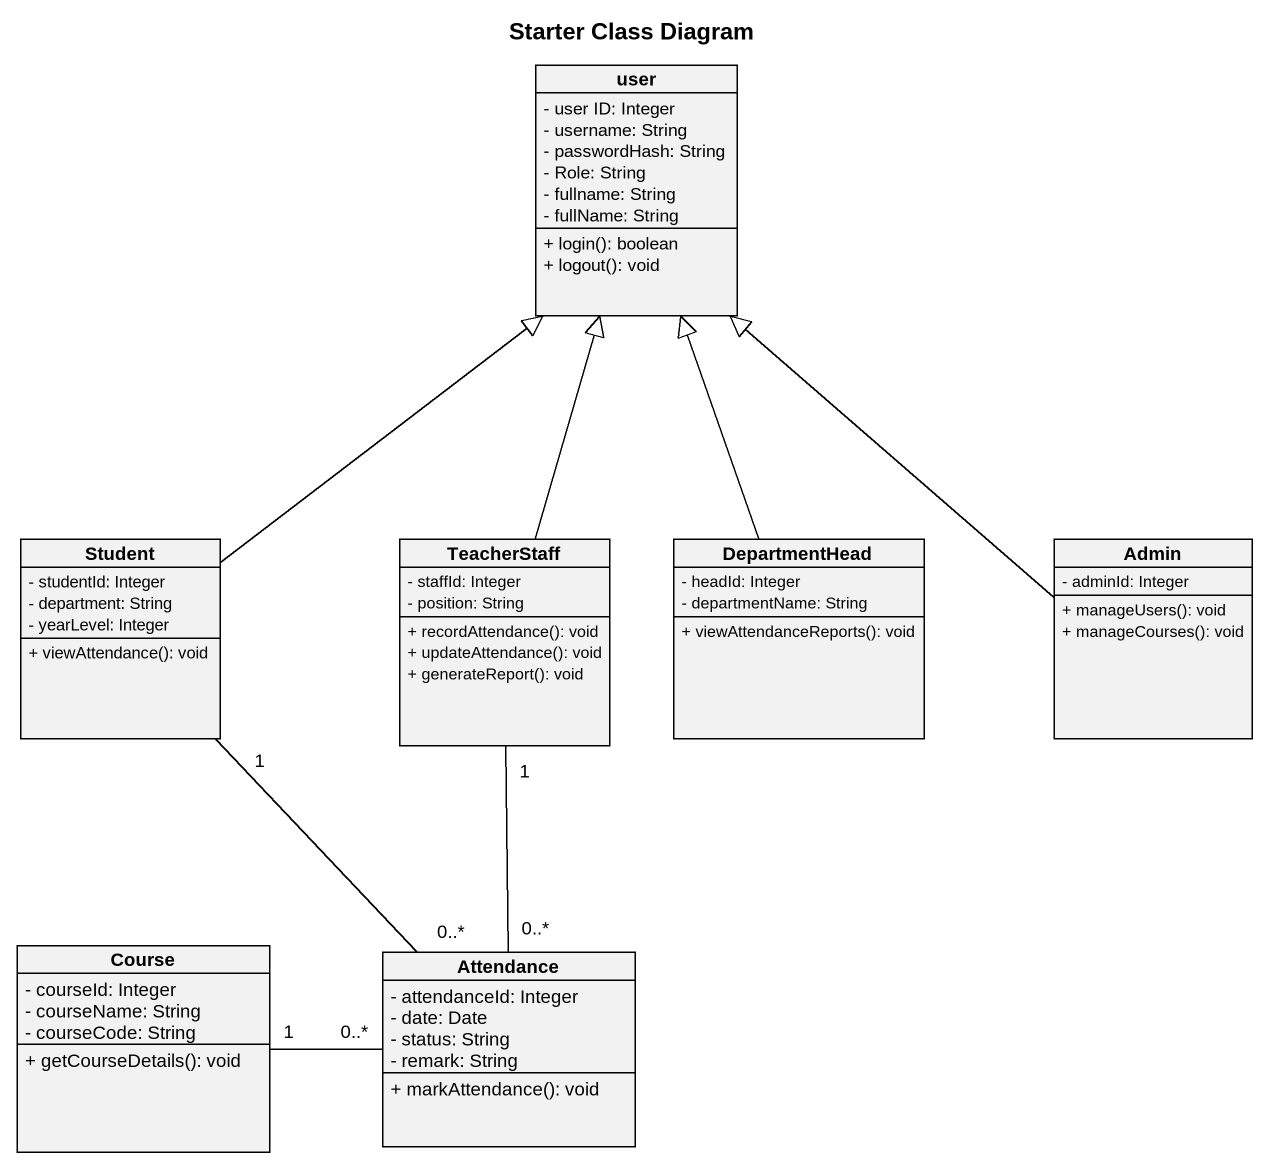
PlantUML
@startuml
title Starter Class Diagram
hide circle
hide empty members
skinparam classAttributeIconSize 0
class user {
  - user ID: Integer
  - username: String
  - passwordHash: String
  - Role: String
  - fullname: String
  - fullName: String
  + login(): boolean
  + logout(): void
}
class Student {
  - studentId: Integer
  - department: String
  - yearLevel: Integer
  + viewAttendance(): void
}
class TeacherStaff {
  - staffId: Integer
  - position: String
  + recordAttendance(): void
  + updateAttendance(): void
  + generateReport(): void
}
class DepartmentHead {
  - headId: Integer
  - departmentName: String
  + viewAttendanceReports(): void
}
class Admin {
  - adminId: Integer
  + manageUsers(): void
  + manageCourses(): void
}
class Course {
  - courseId: Integer
  - courseName: String
  - courseCode: String
  + getCourseDetails(): void
}
class Attendance {
  - attendanceId: Integer
  - date: Date
  - status: String
  - remark: String
  + markAttendance(): void
}
Student -up-|> user
Student "1" -- "0..*" Attendance
TeacherStaff -up-|> user
DepartmentHead -up-|> user
Admin -up-|> user
Course "1" -right- "0..*" Attendance
Attendance "0..*" -up- "1" TeacherStaff
@enduml
